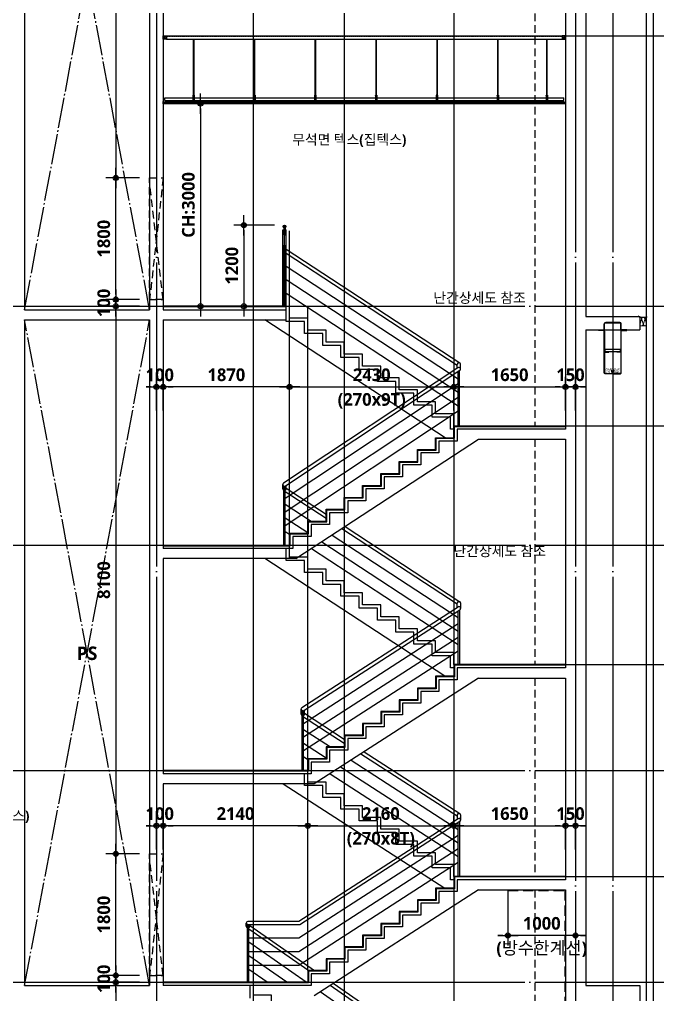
# Model space of a CAD drawing. Header units: millimetres. Extents: x 0 to 356400, y 0 to 68257.
# Drawn here: x 154650 to 164087, y 31519 to 45943 of the extents above; entities that cross this region are included whole.
import ezdxf
from ezdxf.enums import TextEntityAlignment as Align

# ---------------------------------------------------------------- set-up
doc = ezdxf.new("R2010")
doc.units = ezdxf.units.MM
doc.header["$LTSCALE"] = 75
for name, pattern in [('CEN', [62, 60, -1, 0, -1]), ('HID', [2.3, 1.5, -0.8]), ('HIDDEN', [0.375, 0.25, -0.125]), ('STD_HIDDEN', [3, 2, -1]), ('STD_SHAFT', [7.3, 6, -0.5, 0.3, -0.5])]:
    doc.linetypes.add(name, pattern=pattern)
doc.layers.get('Defpoints').update_dxf_attribs({"color": 161})
for name, color, linetype in [('##좌굴방지', 6, 'Continuous'), ('A-ANNO-LEAD', 4, 'Continuous'), ('A-ANNO-TEXT1', 7, 'Continuous'), ('A-CEN', 1, 'CEN'), ('A-DETL-WPRO-TYP2', 5, 'STD_HIDDEN'), ('A-FIN-TYP1', 6, 'Continuous'), ('A-FIN-TYP2', 4, 'Continuous'), ('A-FLOR-GW', 6, 'Continuous'), ('A-FLOR-OPEN-BELO', 6, 'STD_SHAFT'), ('A-SECT-DOOR', 8, 'Continuous'), ('A-SECT-Hrail1', 8, 'Continuous'), ('A-SECT-Hrail2', 6, 'Continuous'), ('A-SECT-STAIRS', 4, 'Continuous'), ('A-ST-AXIS-CEN', 252, 'CEN'), ('A-ST-AXIS-DIM', 7, 'Continuous'), ('A-ST-CONC', 2, 'Continuous'), ('C02-AA$0$A-FIN-TYP1', 6, 'Continuous'), ('C02-AA$0$A-SECT-CLNG', 6, 'Continuous'), ('C02-AA$0$A-SECT-MATR1', 4, 'Continuous'), ('LEADER', 7, 'Continuous')]:
    doc.layers.add(name, color=color, linetype=linetype)
for name, color, linetype, plot in [('A-ANNO-NPLT', 129, 'Continuous', False), ('Defpoint', 161, 'Continuous', False), ('G(그리드2)', 235, 'Continuous', False)]:
    doc.layers.add(name, color=color, linetype=linetype, plot=plot)
doc.layers.add('A-XXXX-INSL2', color=8, linetype='Continuous', lineweight=18)
doc.layers.add('A-XXXX-STL', color=3, linetype='Continuous', lineweight=25)
doc.styles.add('SH_대대리576', font='')
doc.styles.add('SH_진천_나눔', font='NanumGothicBold.ttf')
doc.styles.get("Standard").update_dxf_attribs({"font": 'arial.ttf'})
doc.styles.get('SH_대대리576').set_extended_font_data('NanumGothic', bold=True)
doc.dimstyles.new('SHP 75 (in)', dxfattribs={"dimscale": 75, "dimtxt": 2.5, "dimasz": 1, "dimexe": 2, "dimexo": 2, "dimgap": 1, "dimtad": 1, "dimdec": 0, "dimzin": 0, "dimdsep": 46, "dimtxsty": 'SH_대대리576', "dimblk": 'DIMDOT', "dimblk1": 'NONE', "dimblk2": 'DIMDOT', "dimcen": 0.09, "dimclrd": 256, "dimclre": 256, "dimclrt": 3, "dimadec": 0, "dimazin": 1, "dimtfac": 1, "dimtdec": 0, "dimtix": 1, "dimtmove": 2, "dimatfit": 0, "dimldrblk": 'DIMDOT', "dimfxl": 1, "dimtfillclr": 3, "dimtolj": 1, "dimtzin": 0, "dimlwd": -1, "dimlwe": -1, "dimarcsym": 0})
pattern_1 = [(45, (-26656.6069, -1454.5902), (-0.25, 0.25), [])]

# ---------------------------------------------------------------- blocks, each defined once
blk = doc.blocks.new('DIMDOT')
at = {"color": 0}
blk.add_line((-2, 0), (2, 0), dxfattribs=at)
for radius in [0.5, 0.25]:
    blk.add_circle((0, 0), radius, dxfattribs=at)
blk = doc.blocks.new('*D2807')
at = {"layer": 'A-ST-AXIS-DIM'}
for p, q in [((157778, 44700), (157178, 44700)), ((157328, 44625), (157328, 41775)), ((157908, 41700), (157178, 41700))]:
    blk.add_line(p, q, dxfattribs=at)
at = {"layer": 'Defpoints', "color": 0}
for p in [(157928, 44700), (157328, 41700), (158058, 41700)]:
    blk.add_point(p, dxfattribs=at)
at = {"layer": 'A-ST-AXIS-DIM', "linetype": 'ByBlock', "xscale": 75, "yscale": 75, "zscale": 75}
for p, rotation in [((157328, 44700), 90), ((157328, 41700), 270)]:
    blk.add_blockref('DIMDOT', p, dxfattribs=dict(at, rotation=rotation))
at = {"layer": 'A-ST-AXIS-DIM', "color": 3, "insert": (157149, 43200), "char_height": 187.5, "attachment_point": 5, "rotation": 90, "style": 'SH_대대리576'}
blk.add_mtext('\\A1;CH:3000', dxfattribs=at)
blk = doc.blocks.new('_None')
blk = doc.blocks.new('A$C1BF15DB8')
at = {"layer": 'A-ANNO-NPLT'}
for p, q in [((-21, 14, 0), (-21, -10, 0)), ((0, 0, 0), (-31, 0, 0))]:
    blk.add_line(p, q, dxfattribs=at)
at = {"layer": 'C02-AA$0$A-FIN-TYP1'}
blk.add_line((0, 24), (0, 0), dxfattribs=at)
at = {"layer": 'C02-AA$0$A-SECT-CLNG', "color": 8}
blk.add_line((4, 44), (4, 82), dxfattribs=at)
at = {"layer": 'C02-AA$0$A-SECT-MATR1'}
blk.add_lwpolyline([(-21, 14), (-6, 14), (-6, -1), (9, -1), (9, 0), (-5, 0), (-5, 15), (-20, 15), (-20, 29), (-21, 29)], close=True, dxfattribs=at)
blk = doc.blocks.new('A$C1A1450A5')
at = {"layer": 'C02-AA$0$A-SECT-CLNG', "color": 8}
for p, q in [((-7, 0), (-7, -3)), ((7, 0), (-7, 0)), ((7, 0), (7, -3)), ((10, -3), (-10, -3)), ((-10, -3), (-10, -83)), ((10, -6), (-10, -6)), ((10, -37), (-10, -37)), ((10, -83), (-10, -83)), ((-7, -9), (-7, -6)), ((7, -9), (-7, -9)), ((-4, -14), (-4, -9)), ((4, -14), (-4, -14)), ((4, -14), (4, -9)), ((7, -9), (7, -6)), ((10, -3), (10, -83))]:
    blk.add_line(p, q, dxfattribs=at)
blk = doc.blocks.new('*U1766')
at = {"layer": 'A-ANNO-NPLT'}
for p, q in [((-5084, 0), (-5115, 0)), ((-5105, 14), (-5105, -10)), ((824, 0, 0), (855, 0, 0)), ((845, 14, 0), (845, -10, 0))]:
    blk.add_line(p, q, dxfattribs=at)
at = {"layer": 'C02-AA$0$A-FIN-TYP1'}
for p, q in [((-5084, 24), (824, 24)), ((-5084, 12), (824, 12)), ((-5084, 0), (824, 0))]:
    blk.add_line(p, q, dxfattribs=at)
at = {"layer": 'C02-AA$0$A-SECT-CLNG', "color": 8}
for p, q in [((-4659, 950), (-4659, 125)), ((-4652, 950), (-4652, 125)), ((-3759, 950), (-3759, 125)), ((-3752, 950), (-3752, 125)), ((-2859, 950), (-2859, 125)), ((-2852, 950), (-2852, 125)), ((-1959, 950), (-1959, 125)), ((-1952, 950), (-1952, 125)), ((-1059, 950), (-1059, 125)), ((-1052, 950), (-1052, 125)), ((-159, 950), (-159, 125)), ((-152, 950), (-152, 125)), ((565, 950), (565, 125)), ((572, 950), (572, 125)), ((-5080, 82), (820, 82)), ((-5080, 44), (820, 44))]:
    blk.add_line(p, q, dxfattribs=at)
for p in [(-4655, 125), (-3755, 125), (-2855, 125), (-1955, 125), (-1055, 125), (-155, 125), (569, 125)]:
    blk.add_blockref('A$C1A1450A5', p, dxfattribs=at)
at = {"layer": 'C02-AA$0$A-SECT-MATR1'}
blk.add_blockref('A$C1BF15DB8', (-5084, 0), dxfattribs=at)
at = {"layer": 'C02-AA$0$A-SECT-MATR1', "xscale": -1}
blk.add_blockref('A$C1BF15DB8', (824, 0), dxfattribs=at)
blk = doc.blocks.new('*D3585')
at = {"layer": 'A-ST-AXIS-DIM'}
for p, q in [((156425, 33600), (155925, 33600)), ((156075, 31875), (156075, 33525)), ((156425, 31800), (155925, 31800))]:
    blk.add_line(p, q, dxfattribs=at)
at = {"layer": 'Defpoints', "color": 0}
for p in [(156075, 33600), (156575, 33600), (156575, 31800)]:
    blk.add_point(p, dxfattribs=at)
at = {"layer": 'A-ST-AXIS-DIM', "linetype": 'ByBlock', "xscale": 75, "yscale": 75, "zscale": 75}
for p, rotation in [((156075, 33600), 90), ((156075, 31800), 270)]:
    blk.add_blockref('DIMDOT', p, dxfattribs=dict(at, rotation=rotation))
at = {"layer": 'A-ST-AXIS-DIM', "color": 3, "insert": (155897, 32700), "char_height": 187.5, "attachment_point": 5, "rotation": 90, "style": 'SH_대대리576'}
blk.add_mtext('\\A1;1800', dxfattribs=at)
blk = doc.blocks.new('*D3586')
at = {"layer": 'A-ST-AXIS-DIM'}
for p, q in [((156075, 31875), (156075, 31950)), ((156425, 31800), (155925, 31800)), ((156075, 31800), (156075, 31700)), ((156425, 31700), (155925, 31700)), ((156075, 31625), (156075, 31550))]:
    blk.add_line(p, q, dxfattribs=at)
at = {"layer": 'Defpoints', "color": 0}
for p in [(156575, 31800), (156075, 31700), (156575, 31700)]:
    blk.add_point(p, dxfattribs=at)
at = {"layer": 'A-ST-AXIS-DIM', "linetype": 'ByBlock', "xscale": 75, "yscale": 75, "zscale": 75}
for p, rotation in [((156075, 31800), 270), ((156075, 31700), 90)]:
    blk.add_blockref('DIMDOT', p, dxfattribs=dict(at, rotation=rotation))
at = {"layer": 'A-ST-AXIS-DIM', "color": 3, "insert": (155897, 31750), "char_height": 187.5, "attachment_point": 5, "rotation": 90, "style": 'SH_대대리576'}
blk.add_mtext('\\A1;100', dxfattribs=at)
blk = doc.blocks.new('*D3587')
at = {"layer": 'A-ST-AXIS-DIM'}
for p, q in [((156425, 41700), (155925, 41700)), ((156075, 41625), (156075, 33675)), ((156425, 33600), (155925, 33600))]:
    blk.add_line(p, q, dxfattribs=at)
at = {"layer": 'Defpoints', "color": 0}
for p in [(156575, 41700), (156075, 33600), (156575, 33600)]:
    blk.add_point(p, dxfattribs=at)
at = {"layer": 'A-ST-AXIS-DIM', "linetype": 'ByBlock', "xscale": 75, "yscale": 75, "zscale": 75}
for p, rotation in [((156075, 41700), 90), ((156075, 33600), 270)]:
    blk.add_blockref('DIMDOT', p, dxfattribs=dict(at, rotation=rotation))
at = {"layer": 'A-ST-AXIS-DIM', "color": 3, "insert": (155897, 37650), "char_height": 187.5, "attachment_point": 5, "rotation": 90, "style": 'SH_대대리576'}
blk.add_mtext('\\A1;8100', dxfattribs=at)
blk = doc.blocks.new('*D3600')
at = {"layer": 'A-ST-AXIS-DIM'}
for p, q in [((156425, 43600), (155925, 43600)), ((156075, 41875), (156075, 43525)), ((156425, 41800), (155925, 41800))]:
    blk.add_line(p, q, dxfattribs=at)
at = {"layer": 'Defpoints', "color": 0}
for p in [(156075, 43600), (156575, 43600), (156575, 41800)]:
    blk.add_point(p, dxfattribs=at)
at = {"layer": 'A-ST-AXIS-DIM', "linetype": 'ByBlock', "xscale": 75, "yscale": 75, "zscale": 75}
for p, rotation in [((156075, 43600), 90), ((156075, 41800), 270)]:
    blk.add_blockref('DIMDOT', p, dxfattribs=dict(at, rotation=rotation))
at = {"layer": 'A-ST-AXIS-DIM', "color": 3, "insert": (155897, 42700), "char_height": 187.5, "attachment_point": 5, "rotation": 90, "style": 'SH_대대리576'}
blk.add_mtext('\\A1;1800', dxfattribs=at)
blk = doc.blocks.new('*D3601')
at = {"layer": 'A-ST-AXIS-DIM'}
for p, q in [((156075, 41875), (156075, 41950)), ((156425, 41800), (155925, 41800)), ((156425, 41700), (155925, 41700)), ((156075, 41800), (156075, 41700)), ((156075, 41625), (156075, 41550))]:
    blk.add_line(p, q, dxfattribs=at)
at = {"layer": 'Defpoints', "color": 0}
for p in [(156075, 41700), (156575, 41800), (156575, 41700)]:
    blk.add_point(p, dxfattribs=at)
at = {"layer": 'A-ST-AXIS-DIM', "linetype": 'ByBlock', "xscale": 75, "yscale": 75, "zscale": 75}
for p, rotation in [((156075, 41800), 270), ((156075, 41700), 90)]:
    blk.add_blockref('DIMDOT', p, dxfattribs=dict(at, rotation=rotation))
at = {"layer": 'A-ST-AXIS-DIM', "color": 3, "insert": (155897, 41750), "char_height": 187.5, "attachment_point": 5, "rotation": 90, "style": 'SH_대대리576'}
blk.add_mtext('\\A1;100', dxfattribs=at)
blk = doc.blocks.new('*D3602')
at = {"layer": 'A-ST-AXIS-DIM'}
for p, q in [((156425, 51700), (155925, 51700)), ((156075, 51625), (156075, 43675)), ((156425, 43600), (155925, 43600))]:
    blk.add_line(p, q, dxfattribs=at)
at = {"layer": 'Defpoints', "color": 0}
for p in [(156575, 51700), (156075, 43600), (156575, 43600)]:
    blk.add_point(p, dxfattribs=at)
at = {"layer": 'A-ST-AXIS-DIM', "linetype": 'ByBlock', "xscale": 75, "yscale": 75, "zscale": 75}
for p, rotation in [((156075, 51700), 90), ((156075, 43600), 270)]:
    blk.add_blockref('DIMDOT', p, dxfattribs=dict(at, rotation=rotation))
at = {"layer": 'A-ST-AXIS-DIM', "color": 3, "insert": (155897, 47650), "char_height": 187.5, "attachment_point": 5, "rotation": 90, "style": 'SH_대대리576'}
blk.add_mtext('\\A1;8100', dxfattribs=at)
blk = doc.blocks.new('*D5236')
at = {"layer": 'A-ST-AXIS-DIM'}
for p, q in [((161875, 33059), (161875, 32242)), ((162875, 32742), (162875, 32242)), ((161800, 32392), (161725, 32392)), ((162875, 32392), (161875, 32392)), ((162950, 32392), (163025, 32392))]:
    blk.add_line(p, q, dxfattribs=at)
at = {"layer": 'Defpoints', "color": 0}
for p in [(161875, 33209), (162875, 32892), (161875, 32392)]:
    blk.add_point(p, dxfattribs=at)
at = {"layer": 'A-ST-AXIS-DIM', "linetype": 'ByBlock', "xscale": 75, "yscale": 75, "zscale": 75}
blk.add_blockref('DIMDOT', (161875, 32392), dxfattribs=at)
at = {"layer": 'A-ST-AXIS-DIM', "linetype": 'ByBlock', "xscale": 75, "yscale": 75, "zscale": 75, "rotation": 180}
blk.add_blockref('DIMDOT', (162875, 32392), dxfattribs=at)
at = {"layer": 'A-ST-AXIS-DIM', "color": 3, "char_height": 187.5, "attachment_point": 5, "style": 'SH_대대리576'}
for s, insert in [('\\A1;1000', (162375, 32570)), ('\\A1;(방수한계선)', (162375, 32186))]:
    blk.add_mtext(s, dxfattribs=dict(at, insert=insert))
blk = doc.blocks.new('*D8489')
at = {"layer": 'A-ST-AXIS-DIM'}
for p, q in [((158915, 33665), (158915, 34165)), ((161075, 33665), (161075, 34165)), ((158990, 34015), (161000, 34015))]:
    blk.add_line(p, q, dxfattribs=at)
at = {"layer": 'Defpoints', "color": 0}
for p in [(161075, 34015), (158915, 33515), (161075, 33515)]:
    blk.add_point(p, dxfattribs=at)
at = {"layer": 'A-ST-AXIS-DIM', "linetype": 'ByBlock', "xscale": 75, "yscale": 75, "zscale": 75, "rotation": 180}
blk.add_blockref('DIMDOT', (158915, 34015), dxfattribs=at)
at = {"layer": 'A-ST-AXIS-DIM', "linetype": 'ByBlock', "xscale": 75, "yscale": 75, "zscale": 75}
blk.add_blockref('DIMDOT', (161075, 34015), dxfattribs=at)
at = {"layer": 'A-ST-AXIS-DIM', "color": 3, "char_height": 187.5, "attachment_point": 5, "style": 'SH_대대리576'}
for s, insert in [('\\A1;2160', (159995, 34194)), ('\\A1;(270x8T)', (159995, 33810))]:
    blk.add_mtext(s, dxfattribs=dict(at, insert=insert))
blk = doc.blocks.new('*D8490')
at = {"layer": 'A-ST-AXIS-DIM'}
for p, q in [((161075, 33665), (161075, 34165)), ((162725, 33665), (162725, 34165)), ((161150, 34015), (162650, 34015))]:
    blk.add_line(p, q, dxfattribs=at)
at = {"layer": 'Defpoints', "color": 0}
for p in [(162725, 34015), (161075, 33515), (162725, 33515)]:
    blk.add_point(p, dxfattribs=at)
at = {"layer": 'A-ST-AXIS-DIM', "linetype": 'ByBlock', "xscale": 75, "yscale": 75, "zscale": 75, "rotation": 180}
blk.add_blockref('DIMDOT', (161075, 34015), dxfattribs=at)
at = {"layer": 'A-ST-AXIS-DIM', "linetype": 'ByBlock', "xscale": 75, "yscale": 75, "zscale": 75}
blk.add_blockref('DIMDOT', (162725, 34015), dxfattribs=at)
at = {"layer": 'A-ST-AXIS-DIM', "color": 3, "insert": (161900, 34194), "char_height": 187.5, "attachment_point": 5, "style": 'SH_대대리576'}
blk.add_mtext('\\A1;1650', dxfattribs=at)
blk = doc.blocks.new('*D8491')
at = {"layer": 'A-ST-AXIS-DIM'}
for p, q in [((156775, 33665), (156775, 34165)), ((158915, 33665), (158915, 34165)), ((158840, 34015), (156850, 34015))]:
    blk.add_line(p, q, dxfattribs=at)
at = {"layer": 'Defpoints', "color": 0}
for p in [(156775, 34015), (156775, 33515), (158915, 33515)]:
    blk.add_point(p, dxfattribs=at)
at = {"layer": 'A-ST-AXIS-DIM', "linetype": 'ByBlock', "xscale": 75, "yscale": 75, "zscale": 75, "rotation": 180}
blk.add_blockref('DIMDOT', (156775, 34015), dxfattribs=at)
at = {"layer": 'A-ST-AXIS-DIM', "linetype": 'ByBlock', "xscale": 75, "yscale": 75, "zscale": 75}
blk.add_blockref('DIMDOT', (158915, 34015), dxfattribs=at)
at = {"layer": 'A-ST-AXIS-DIM', "color": 3, "insert": (157845, 34194), "char_height": 187.5, "attachment_point": 5, "style": 'SH_대대리576'}
blk.add_mtext('\\A1;2140', dxfattribs=at)
blk = doc.blocks.new('*D8492')
at = {"layer": 'A-ST-AXIS-DIM'}
for p, q in [((156675, 33665), (156675, 34165)), ((156775, 33665), (156775, 34165)), ((156600, 34015), (156525, 34015)), ((156675, 34015), (156775, 34015)), ((156850, 34015), (156925, 34015))]:
    blk.add_line(p, q, dxfattribs=at)
at = {"layer": 'Defpoints', "color": 0}
for p in [(156775, 34015), (156675, 33515), (156775, 33515)]:
    blk.add_point(p, dxfattribs=at)
at = {"layer": 'A-ST-AXIS-DIM', "linetype": 'ByBlock', "xscale": 75, "yscale": 75, "zscale": 75}
blk.add_blockref('DIMDOT', (156675, 34015), dxfattribs=at)
at = {"layer": 'A-ST-AXIS-DIM', "linetype": 'ByBlock', "xscale": 75, "yscale": 75, "zscale": 75, "rotation": 180}
blk.add_blockref('DIMDOT', (156775, 34015), dxfattribs=at)
at = {"layer": 'A-ST-AXIS-DIM', "color": 3, "insert": (156725, 34193), "char_height": 187.5, "attachment_point": 5, "style": 'SH_대대리576'}
blk.add_mtext('\\A1;100', dxfattribs=at)
blk = doc.blocks.new('*D8493')
at = {"layer": 'A-ST-AXIS-DIM'}
for p, q in [((162725, 33665), (162725, 34165)), ((162875, 33665), (162875, 34165)), ((162650, 34015), (162575, 34015)), ((162875, 34015), (162725, 34015)), ((162950, 34015), (163025, 34015))]:
    blk.add_line(p, q, dxfattribs=at)
at = {"layer": 'Defpoints', "color": 0}
for p in [(162725, 34015), (162725, 33515), (162875, 33515)]:
    blk.add_point(p, dxfattribs=at)
at = {"layer": 'A-ST-AXIS-DIM', "linetype": 'ByBlock', "xscale": 75, "yscale": 75, "zscale": 75}
blk.add_blockref('DIMDOT', (162725, 34015), dxfattribs=at)
at = {"layer": 'A-ST-AXIS-DIM', "linetype": 'ByBlock', "xscale": 75, "yscale": 75, "zscale": 75, "rotation": 180}
blk.add_blockref('DIMDOT', (162875, 34015), dxfattribs=at)
at = {"layer": 'A-ST-AXIS-DIM', "color": 3, "insert": (162800, 34194), "char_height": 187.5, "attachment_point": 5, "style": 'SH_대대리576'}
blk.add_mtext('\\A1;150', dxfattribs=at)
blk = doc.blocks.new('*D8494')
at = {"layer": 'A-ST-AXIS-DIM'}
for p, q in [((158645, 40158), (158645, 40658)), ((161075, 40158), (161075, 40658)), ((158720, 40508), (161000, 40508))]:
    blk.add_line(p, q, dxfattribs=at)
at = {"layer": 'Defpoints', "color": 0}
for p in [(161075, 40508), (158645, 40008), (161075, 40008)]:
    blk.add_point(p, dxfattribs=at)
at = {"layer": 'A-ST-AXIS-DIM', "linetype": 'ByBlock', "xscale": 75, "yscale": 75, "zscale": 75, "rotation": 180}
blk.add_blockref('DIMDOT', (158645, 40508), dxfattribs=at)
at = {"layer": 'A-ST-AXIS-DIM', "linetype": 'ByBlock', "xscale": 75, "yscale": 75, "zscale": 75}
blk.add_blockref('DIMDOT', (161075, 40508), dxfattribs=at)
at = {"layer": 'A-ST-AXIS-DIM', "color": 3, "char_height": 187.5, "attachment_point": 5, "style": 'SH_대대리576'}
for s, insert in [('\\A1;2430', (159860, 40686)), ('\\A1;(270x9T)', (159860, 40302))]:
    blk.add_mtext(s, dxfattribs=dict(at, insert=insert))
blk = doc.blocks.new('*D8495')
at = {"layer": 'A-ST-AXIS-DIM'}
for p, q in [((161075, 40158), (161075, 40658)), ((162725, 40158), (162725, 40658)), ((161150, 40508), (162650, 40508))]:
    blk.add_line(p, q, dxfattribs=at)
at = {"layer": 'Defpoints', "color": 0}
for p in [(162725, 40508), (161075, 40008), (162725, 40008)]:
    blk.add_point(p, dxfattribs=at)
at = {"layer": 'A-ST-AXIS-DIM', "linetype": 'ByBlock', "xscale": 75, "yscale": 75, "zscale": 75, "rotation": 180}
blk.add_blockref('DIMDOT', (161075, 40508), dxfattribs=at)
at = {"layer": 'A-ST-AXIS-DIM', "linetype": 'ByBlock', "xscale": 75, "yscale": 75, "zscale": 75}
blk.add_blockref('DIMDOT', (162725, 40508), dxfattribs=at)
at = {"layer": 'A-ST-AXIS-DIM', "color": 3, "insert": (161900, 40686), "char_height": 187.5, "attachment_point": 5, "style": 'SH_대대리576'}
blk.add_mtext('\\A1;1650', dxfattribs=at)
blk = doc.blocks.new('*D8496')
at = {"layer": 'A-ST-AXIS-DIM'}
for p, q in [((156775, 40158), (156775, 40658)), ((158645, 40158), (158645, 40658)), ((158570, 40508), (156850, 40508))]:
    blk.add_line(p, q, dxfattribs=at)
at = {"layer": 'Defpoints', "color": 0}
for p in [(156775, 40508), (156775, 40008), (158645, 40008)]:
    blk.add_point(p, dxfattribs=at)
at = {"layer": 'A-ST-AXIS-DIM', "linetype": 'ByBlock', "xscale": 75, "yscale": 75, "zscale": 75, "rotation": 180}
blk.add_blockref('DIMDOT', (156775, 40508), dxfattribs=at)
at = {"layer": 'A-ST-AXIS-DIM', "linetype": 'ByBlock', "xscale": 75, "yscale": 75, "zscale": 75}
blk.add_blockref('DIMDOT', (158645, 40508), dxfattribs=at)
at = {"layer": 'A-ST-AXIS-DIM', "color": 3, "insert": (157710, 40686), "char_height": 187.5, "attachment_point": 5, "style": 'SH_대대리576'}
blk.add_mtext('\\A1;1870', dxfattribs=at)
blk = doc.blocks.new('*D8497')
at = {"layer": 'A-ST-AXIS-DIM'}
for p, q in [((156675, 40158), (156675, 40658)), ((156775, 40158), (156775, 40658)), ((156600, 40508), (156525, 40508)), ((156675, 40508), (156775, 40508)), ((156850, 40508), (156925, 40508))]:
    blk.add_line(p, q, dxfattribs=at)
at = {"layer": 'Defpoints', "color": 0}
for p in [(156775, 40508), (156675, 40008), (156775, 40008)]:
    blk.add_point(p, dxfattribs=at)
at = {"layer": 'A-ST-AXIS-DIM', "linetype": 'ByBlock', "xscale": 75, "yscale": 75, "zscale": 75}
blk.add_blockref('DIMDOT', (156675, 40508), dxfattribs=at)
at = {"layer": 'A-ST-AXIS-DIM', "linetype": 'ByBlock', "xscale": 75, "yscale": 75, "zscale": 75, "rotation": 180}
blk.add_blockref('DIMDOT', (156775, 40508), dxfattribs=at)
at = {"layer": 'A-ST-AXIS-DIM', "color": 3, "insert": (156725, 40685), "char_height": 187.5, "attachment_point": 5, "style": 'SH_대대리576'}
blk.add_mtext('\\A1;100', dxfattribs=at)
blk = doc.blocks.new('*D8498')
at = {"layer": 'A-ST-AXIS-DIM'}
for p, q in [((162725, 40158), (162725, 40658)), ((162875, 40158), (162875, 40658)), ((162650, 40508), (162575, 40508)), ((162875, 40508), (162725, 40508)), ((162950, 40508), (163025, 40508))]:
    blk.add_line(p, q, dxfattribs=at)
at = {"layer": 'Defpoints', "color": 0}
for p in [(162725, 40508), (162725, 40008), (162875, 40008)]:
    blk.add_point(p, dxfattribs=at)
at = {"layer": 'A-ST-AXIS-DIM', "linetype": 'ByBlock', "xscale": 75, "yscale": 75, "zscale": 75}
blk.add_blockref('DIMDOT', (162725, 40508), dxfattribs=at)
at = {"layer": 'A-ST-AXIS-DIM', "linetype": 'ByBlock', "xscale": 75, "yscale": 75, "zscale": 75, "rotation": 180}
blk.add_blockref('DIMDOT', (162875, 40508), dxfattribs=at)
at = {"layer": 'A-ST-AXIS-DIM', "color": 3, "insert": (162800, 40686), "char_height": 187.5, "attachment_point": 5, "style": 'SH_대대리576'}
blk.add_mtext('\\A1;150', dxfattribs=at)
blk = doc.blocks.new('*D8502')
at = {"layer": 'A-ST-AXIS-DIM'}
for p, q in [((156425, 31700), (155925, 31700)), ((156075, 31625), (156075, 24675)), ((156425, 24600), (155925, 24600))]:
    blk.add_line(p, q, dxfattribs=at)
at = {"layer": 'Defpoints', "color": 0}
for p in [(156575, 31700), (156075, 24600), (156575, 24600)]:
    blk.add_point(p, dxfattribs=at)
at = {"layer": 'A-ST-AXIS-DIM', "linetype": 'ByBlock', "xscale": 75, "yscale": 75, "zscale": 75}
for p, rotation in [((156075, 31700), 90), ((156075, 24600), 270)]:
    blk.add_blockref('DIMDOT', p, dxfattribs=dict(at, rotation=rotation))
at = {"layer": 'A-ST-AXIS-DIM', "color": 3, "insert": (155897, 28150), "char_height": 187.5, "attachment_point": 5, "rotation": 90, "style": 'SH_대대리576'}
blk.add_mtext('\\A1;7100', dxfattribs=at)
blk = doc.blocks.new('*D8506')
at = {"layer": 'A-ST-AXIS-DIM'}
for p, q in [((158420, 42900), (157820, 42900)), ((157970, 42825), (157970, 41775)), ((158420, 41700), (157820, 41700))]:
    blk.add_line(p, q, dxfattribs=at)
at = {"layer": 'Defpoints', "color": 0}
for p in [(158570, 42900), (157970, 41700), (158570, 41700)]:
    blk.add_point(p, dxfattribs=at)
at = {"layer": 'A-ST-AXIS-DIM', "linetype": 'ByBlock', "xscale": 75, "yscale": 75, "zscale": 75}
for p, rotation in [((157970, 42900), 90), ((157970, 41700), 270)]:
    blk.add_blockref('DIMDOT', p, dxfattribs=dict(at, rotation=rotation))
at = {"layer": 'A-ST-AXIS-DIM', "color": 3, "insert": (157792, 42300), "char_height": 187.5, "attachment_point": 5, "rotation": 90, "style": 'SH_대대리576'}
blk.add_mtext('\\A1;1200', dxfattribs=at)
blk = doc.blocks.new('G$C4CAA97C9')
h = blk.add_hatch()
h.set_pattern_fill('ANSI31', color=252, scale=0.1, angle=45, style=0)
h.set_pattern_definition(pattern_1)
h.paths.add_polyline_path([(184, 760), (234, 760), (234, 754), (184, 754)])
h = blk.add_hatch()
h.set_pattern_fill('ANSI31', color=252, scale=0.1, angle=45, style=0)
h.set_pattern_definition(pattern_1)
h.paths.add_polyline_path([(84, 645), (84, 695), (90, 695), (90, 645)])
h = blk.add_hatch()
h.set_pattern_fill('ANSI31', color=252, scale=0.1, angle=45, style=0)
h.set_pattern_definition(pattern_1)
h.paths.add_polyline_path([(334, 645), (334, 695), (328, 695), (328, 645)])
at = {"layer": '##좌굴방지'}
for points in [[(328, 328), (90, 328), (90, 322), (150, 322), (150, 328)], [(98, 328), (98, 368), (320, 368), (320, 328)], [(328, 328), (328, 322), (268, 322), (268, 328)]]:
    blk.add_lwpolyline(points, dxfattribs=at)
at = {"color": 2, "linetype": 'Continuous'}
for p, q in [((84, 645), (84, 739)), ((90, 645), (90, 739)), ((105, 760), (313, 760)), ((105, 754), (313, 754)), ((328, 645), (328, 739)), ((334, 645), (334, 739)), ((84, 645), (90, 645)), ((334, 645), (328, 645))]:
    blk.add_line(p, q, dxfattribs=at)
at = {"color": 3, "linetype": 'Continuous'}
for p, q in [((109, 760), (109, 766)), ((109, 766), (309, 766)), ((109, 760), (309, 760)), ((309, 760), (309, 766))]:
    blk.add_line(p, q, dxfattribs=at)
at = {"color": 7, "linetype": 'Continuous'}
blk.add_line((84, 625), (84, 515), dxfattribs=at)
at = {"color": 252, "linetype": 'Continuous'}
blk.add_line((346, 650), (334, 650), dxfattribs=at)
at = {"color": 2, "linetype": 'Continuous'}
for points in [[(191, 54), (196, 56), (208, 24, -0.520567), (191, 0), (102, 0, -0.414214), (84, 18), (84, 630, 0.413373), (70, 644), (0, 644), (0, 650), (70, 650, -0.413938), (90, 630), (90, 18, 0.414214), (102, 6), (191, 6, 0.520567), (202, 22)], [(227, 54), (222, 56), (210, 24, 0.520567), (227, 0), (316, 0, 0.414214), (334, 18), (334, 630, -0.413373), (348, 644), (418, 644), (418, 650), (348, 650, 0.413938), (328, 630), (328, 18, -0.414214), (316, 6), (227, 6, -0.520567), (216, 22)]]:
    blk.add_lwpolyline(points, format="xyb", close=True, dxfattribs=at)
for centre, radius, start, end in [((105, 739), 21, 90, 180), ((105, 739), 15, 90, 180), ((313, 739), 21, 0, 90), ((313, 739), 15, 0, 90)]:
    blk.add_arc(centre, radius, start, end, dxfattribs=at)
at = {"layer": 'Defpoint', "linetype": 'Continuous'}
for s, p in [('AG2A (3,4)', (102, 73)), ('250 X 850', (102, 33))]:
    blk.add_text(s, height=30, dxfattribs=at).set_placement(p, align=Align.MIDDLE_LEFT)

msp = doc.modelspace()

# ---------------------------------------------------------------- linework, layer by layer
at = {"layer": 'A-ANNO-LEAD'}
msp.add_lwpolyline([(158462.6, 44700, 0, 48, 0), (158462.6, 44556, 0, 0, 0), (158462.6, 44162.9, 0, 0, 0), (158612.6, 44162.9, 0, 0, 0)], format="xyseb", dxfattribs=at)
at = {"layer": 'A-CEN'}
for p, q in [((156675, 56300), (156675, 9200)), ((162875, 56300), (162875, 9200)), ((162725, 45700), (166225, 45700)), ((148325, 41700), (166225, 41700)), ((161075, 39933.3), (166225, 39933.3)), ((148325, 38166.7), (166225, 38166.7)), ((161075, 36400), (166225, 36400)), ((148325, 34833.3), (166225, 34833.3)), ((161075, 33266.7), (166225, 33266.7)), ((148325, 31700), (166225, 31700))]:
    msp.add_line(p, q, dxfattribs=at)
at = {"layer": 'A-DETL-WPRO-TYP2'}
for p, q in [((161875, 33058.7), (161875, 33066.7)), ((161875, 33058.7), (162717, 33058.7)), ((162717, 33058.7), (162717, 29408))]:
    msp.add_line(p, q, dxfattribs=at)
at = {"layer": 'A-FIN-TYP1'}
for p, q in [((158595, 41700), (156775, 41700)), ((158595, 41691), (156775, 41691)), ((158595, 41691), (158595, 41700))]:
    msp.add_line(p, q, dxfattribs=at)
for points in [[(156775, 38166.7), (158645, 38166.7), (158645, 38343.3), (158915, 38343.3), (158915, 38520), (159185, 38520), (159185, 38696.7), (159455, 38696.7), (159455, 38873.3), (159725, 38873.3), (159725, 39050), (159995, 39050), (159995, 39226.7), (160265, 39226.7), (160265, 39403.3), (160535, 39403.3), (160535, 39580), (160805, 39580), (160805, 39756.7), (161075, 39756.7), (161075, 39933.3), (162725, 39933.3)], [(156775, 38157.7), (158654, 38157.7), (158654, 38334.3), (158924, 38334.3), (158924, 38511), (159194, 38511), (159194, 38687.7), (159464, 38687.7), (159464, 38864.3), (159734, 38864.3), (159734, 39041), (160004, 39041), (160004, 39217.7), (160274, 39217.7), (160274, 39394.3), (160544, 39394.3), (160544, 39571), (160814, 39571), (160814, 39747.7), (161084, 39747.7), (161084, 39924.3), (162725, 39924.3)], [(162725, 36400), (161075, 36400), (161075, 36225.9), (160805, 36225.9), (160805, 36051.9), (160535, 36051.9), (160535, 35877.8), (160265, 35877.8), (160265, 35703.7), (159995, 35703.7), (159995, 35529.6), (159725, 35529.6), (159725, 35355.6), (159455, 35355.6), (159455, 35181.5), (159185, 35181.5), (159185, 35007.4), (158915, 35007.4), (158915, 34833.3), (156775, 34833.3)], [(162725, 36391), (161084, 36391), (161084, 36216.9), (160814, 36216.9), (160814, 36042.9), (160544, 36042.9), (160544, 35868.8), (160274, 35868.8), (160274, 35694.7), (160004, 35694.7), (160004, 35520.6), (159734, 35520.6), (159734, 35346.6), (159464, 35346.6), (159464, 35172.5), (159194, 35172.5), (159194, 34998.4), (158924, 34998.4), (158924, 34824.3), (156775, 34824.3)], [(162725, 33266.7), (161075, 33266.7), (161075, 33092.6), (160805, 33092.6), (160805, 32918.5), (160535, 32918.5), (160535, 32744.4), (160265, 32744.4), (160265, 32570.4), (159995, 32570.4), (159995, 32396.3), (159725, 32396.3), (159725, 32222.2), (159455, 32222.2), (159455, 32048.1), (159185, 32048.1), (159185, 31874.1), (158915, 31874.1), (158915, 31700), (156775, 31700)], [(162725, 33257.7), (161084, 33257.7), (161084, 33083.6), (160814, 33083.6), (160814, 32909.5), (160544, 32909.5), (160544, 32735.4), (160274, 32735.4), (160274, 32561.4), (160004, 32561.4), (160004, 32387.3), (159734, 32387.3), (159734, 32213.2), (159464, 32213.2), (159464, 32039.1), (159194, 32039.1), (159194, 31865.1), (158924, 31865.1), (158924, 31691), (156775, 31691)]]:
    msp.add_lwpolyline(points, dxfattribs=at)
at = {"layer": 'A-FIN-TYP2', "color": 8}
for p, q in [((156778.2, 45696.8), (156821.8, 45653.2)), ((156778.2, 45653.2), (156821.8, 45696.8)), ((162721.8, 45696.8), (162678.2, 45653.2)), ((162721.8, 45653.2), (162678.2, 45696.8))]:
    msp.add_line(p, q, dxfattribs=at)
at = {"layer": 'A-FIN-TYP2', "color": 8, "linetype": 'HIDDEN'}
for p, q in [((156825, 45696.8), (162675, 45696.8)), ((156825, 45653.2), (162675, 45653.2))]:
    msp.add_line(p, q, dxfattribs=at)
for points in [[(156821.8, 45653.2), (156778.2, 45653.2), (156778.2, 45696.8), (156821.8, 45696.8)], [(162678.2, 45653.2), (162721.8, 45653.2), (162721.8, 45696.8), (162678.2, 45696.8)]]:
    msp.add_lwpolyline(points, close=True, dxfattribs=at)
at = {"layer": 'A-FLOR-GW'}
for p, q in [((163925, 30702), (163925, 53100)), ((164025, 53175), (164025, 30702))]:
    msp.add_line(p, q, dxfattribs=at)
at = {"layer": 'A-FLOR-OPEN-BELO'}
for p, q in [((154725, 41650), (156575, 51550)), ((156575, 41650), (154725, 51550)), ((154725, 31650), (156575, 41500)), ((156575, 31650), (154725, 41500))]:
    msp.add_line(p, q, dxfattribs=at)
at = {"layer": 'A-FLOR-OPEN-BELO', "linetype": 'HID'}
for p, q in [((162275, 51550), (162275, 39933.3)), ((162275, 39733.3), (162275, 36400)), ((162275, 36200), (162275, 33266.7)), ((162275, 33066.7), (162275, 29450))]:
    msp.add_line(p, q, dxfattribs=at)
at = {"layer": 'A-SECT-DOOR', "linetype": 'HID'}
for points in [[(156575, 43600), (156775, 43600), (156775, 41800), (156575, 41800), (156575, 43600), (156775, 43600), (156575, 41800), (156775, 41800), (156575, 43535)], [(156575, 33600), (156775, 33600), (156775, 31800), (156575, 31800), (156575, 33600), (156775, 33600), (156575, 31800), (156775, 31800), (156575, 33535)]]:
    msp.add_lwpolyline(points, dxfattribs=at)
at = {"layer": 'A-SECT-Hrail1'}
for p, q in [((158545, 42530.3), (158545, 42610.6)), ((158595, 42530.3), (158595, 42597.4)), ((158560, 42507), (158556.2, 42509.5)), ((158005, 32527.9), (158005, 32575)), ((158015.7, 32507.4), (158020, 32504.4)), ((158040, 32490.5), (158927.7, 31874.1)), ((158055, 32527.9), (158055, 32550)), ((158055, 32541), (159015.3, 31874.1)), ((158890.3, 31700), (158040, 32290.5)), ((158602.3, 31700), (158040, 32090.5)), ((158314.3, 31700), (158040, 31890.5)), ((161125, 30348.2), (159246.2, 31652.8)), ((161164.3, 30381.8), (159291.7, 31682.2)), ((161022.2, 30219.6), (159096.9, 31556.6))]:
    msp.add_line(p, q, dxfattribs=at)
msp.add_lwpolyline([(158560, 42587.7), (158560, 42506), (158560, 42505.4), (158560, 41700), (158580, 41700), (158580, 42491.8), (158580, 42506), (158580, 42587.7, -0.2087122)], format="xyb", close=True, dxfattribs=at)
for points in [[(158595, 42544.4), (161163.7, 40863.6)], [(158595, 42484.6), (161125, 40829.2)], [(158580, 42304.2), (161140, 40629.1)], [(158580, 42104.2), (161140, 40429.1)], [(158580, 41904.2), (161140, 40229.1)], [(158545, 38997.5), (158545, 39062.5)], [(158556.3, 38976.6), (158560, 38974.2)], [(158560, 38166.7), (158560, 39039.6)], [(158580, 38166.7), (158580, 39039.6)], [(158580, 38961.1), (159185, 38565.2)], [(158595, 38997.5), (158595, 39049.1)], [(158595, 39011), (159185, 38625)], [(158580, 38770.9), (158963.4, 38520)], [(158580, 38570.9), (158915, 38351.7)], [(158580, 38370.9), (158645, 38328.3)], [(159419.8, 38411.6), (161125, 37295.9)], [(159465.4, 38441.5), (161164.8, 37329.6)], [(159274.4, 38316.5), (161140, 37095.8)], [(158968.7, 38116.5), (161140, 36695.8)], [(159121.6, 38216.5), (161140, 36895.8)], [(158815, 35664.9), (158815, 35742.3)], [(158826.5, 35643.9), (158830, 35641.6)], [(158830, 34824.3), (158830, 35719.4)], [(158850, 34824.3), (158850, 35719.4)], [(158865, 35664.9), (158865, 35728.6)], [(158865, 35678.5), (159455, 35298.1)], [(158850, 35628.7), (159455, 35238.7)], [(158850, 35438.2), (159248.2, 35181.5)], [(158850, 35238.2), (159185, 35022.2)], [(159701.5, 35079.7), (161125, 34162)], [(159747.7, 35109.5), (161163.5, 34196.6)], [(158850, 35038.2), (158915, 34996.3)], [(159553.8, 34984.5), (161140, 33961.8)], [(159243.6, 34784.5), (161140, 33561.8)], [(159398.7, 34884.5), (161140, 33761.8)], [(158020, 32552.1), (158020, 32459.3), (158020, 32457.8), (158020, 32456.8), (158020, 32456.3), (158020, 31700), (158040, 31700), (158040, 31890.5), (158040, 31950), (158040, 32090.5), (158040, 32150), (158040, 32290.5), (158040, 32350), (158040, 32442.4), (158040, 32443.7), (158040, 32445.6), (158040, 32456.8), (158040, 32457.8), (158040, 32459.3), (158040, 32550)]]:
    msp.add_lwpolyline(points, dxfattribs=at)
for centre, start, end in [((158570, 42530.3), 180, 246.42182), ((158570, 42530.3), 293.57818, 0), ((158570, 38997.5), 180, 246.42182), ((158570, 38997.5), 293.57818, 0), ((158840, 35664.9), 180, 246.42182), ((158840, 35664.9), 293.57818, 0), ((158030, 32527.9), 180.00646, 246.42182), ((158030, 32527.9), 293.57818, 359.99354)]:
    msp.add_arc(centre, 25, start, end, dxfattribs=at)
at = {"layer": 'A-SECT-Hrail2'}
for p, q in [((158560, 42864.8), (158560, 42830)), ((158570, 41700), (158570, 42900)), ((158580, 42864.8), (158580, 42830)), ((158545, 42830), (158595, 42830)), ((158545, 41700), (158545, 42830)), ((158560, 42830), (158560, 42760)), ((158560, 42760), (158580, 42760)), ((158580, 42830), (158580, 42760)), ((158595, 41700), (158595, 42830)), ((158826.5, 35763.3), (161136.5, 37252.6)), ((161125, 37245.2), (161125, 37310.7)), ((161175, 37310.7), (161175, 37231.6)), ((158853.5, 35721.3), (161163.5, 37210.6)), ((161140, 36400), (161140, 37195.4)), ((161160, 37208.3), (161160, 36400)), ((158850, 35528.5), (161140, 37004.9)), ((158850, 35328.5), (161140, 36804.9)), ((158850, 35128.5), (161140, 36604.9)), ((161136.5, 34119.2), (158780, 32600)), ((161163.5, 34077.2), (158794.7, 32550)), ((161125, 34175.6), (161125, 34111.9)), ((161140, 33266.7), (161140, 34062)), ((161160, 34074.9), (161160, 33266.7)), ((161175, 34175.6), (161175, 34098.2)), ((161140, 33871.5), (158780, 32350)), ((161140, 33671.5), (158780, 32150)), ((161140, 33471.5), (158780, 31950)), ((158780, 32600), (158030, 32600)), ((158794.7, 32550), (158030, 32550)), ((158780, 32350), (158040, 32350)), ((158780, 32150), (158040, 32150)), ((158780, 31950), (158040, 31950))]:
    msp.add_line(p, q, dxfattribs=at)
for points in [[(158545, 42600), (158595, 42600)], [(161125, 40783), (161125, 40842.7)], [(161175, 40769.6), (161175, 40842.7)], [(161136.2, 40790.5), (158556.2, 39083.3)], [(161163.8, 40748.8), (158583.8, 39041.6)], [(161140, 39933.3), (161140, 40733)], [(161160, 39933.3), (161160, 40746.3)], [(161140, 40550.9), (158580, 38857)], [(161140, 40348.9), (158580, 38655)], [(161140, 40146.9), (158580, 38453.1)]]:
    msp.add_lwpolyline(points, dxfattribs=at)
for radius in [19, 14.4]:
    msp.add_circle((158570, 42881), radius, dxfattribs=at)
for centre, start, end in [((161150, 40842.7), 0, 180), ((161150, 40769.6), 303.49153, 123.49153), ((158570, 39062.5), 123.49153, 303.49153), ((161150, 37309.4), 2.92115, 177.07885), ((161150, 37231.6), 302.81064, 122.81064), ((158840, 35742.3), 122.81064, 302.81064), ((161150, 34175.6), 0, 180), ((161150, 34098.2), 302.81064, 122.81064), ((158030, 32575), 90, 270)]:
    msp.add_arc(centre, 25, start, end, dxfattribs=at)
at = {"layer": 'A-SECT-STAIRS'}
for p, q in [((158595, 41650), (158595, 41691)), ((160944.6, 39756.7), (158280.3, 41500)), ((160940.7, 36225.9), (158280.3, 37966.7)), ((158550.8, 34633.3), (160940.6, 33092.6))]:
    msp.add_line(p, q, dxfattribs=at)
for points in [[(161075, 39883.3), (161025, 39883.3), (161025, 40060), (160755, 40060), (160755, 40236.7), (160485, 40236.7), (160485, 40413.3), (160215, 40413.3), (160215, 40590), (159945, 40590), (159945, 40766.7), (159675, 40766.7), (159675, 40943.3), (159405, 40943.3), (159405, 41120), (159135, 41120), (159135, 41296.7), (158865, 41296.7), (158865, 41473.3), (158595, 41473.3), (158595, 41700)], [(161075, 39933.3), (161075, 40110), (160805, 40110), (160805, 40286.7), (160535, 40286.7), (160535, 40463.3), (160265, 40463.3), (160265, 40640), (159995, 40640), (159995, 40816.7), (159725, 40816.7), (159725, 40993.3), (159455, 40993.3), (159455, 41170), (159185, 41170), (159185, 41346.7), (158915, 41346.7), (158915, 41523.3), (158645, 41523.3), (158645, 41700)], [(161075, 36350), (161025, 36350), (161025, 36526.7), (160755, 36526.7), (160755, 36703.3), (160485, 36703.3), (160485, 36880), (160215, 36880), (160215, 37056.7), (159945, 37056.7), (159945, 37233.3), (159675, 37233.3), (159675, 37410), (159405, 37410), (159405, 37586.7), (159135, 37586.7), (159135, 37763.3), (158865, 37763.3), (158865, 37940), (158595, 37940), (158595, 38116.7)], [(161075, 36400), (161075, 36576.7), (160805, 36576.7), (160805, 36753.3), (160535, 36753.3), (160535, 36930), (160265, 36930), (160265, 37106.7), (159995, 37106.7), (159995, 37283.3), (159725, 37283.3), (159725, 37460), (159455, 37460), (159455, 37636.7), (159185, 37636.7), (159185, 37813.3), (158915, 37813.3), (158915, 37990), (158645, 37990), (158645, 38166.7)], [(161075, 33216.7), (161025, 33216.7), (161025, 33390.7), (160755, 33390.7), (160755, 33564.8), (160485, 33564.8), (160485, 33738.9), (160215, 33738.9), (160215, 33913), (159945, 33913), (159945, 34087), (159675, 34087), (159675, 34261.1), (159405, 34261.1), (159405, 34435.2), (159135, 34435.2), (159135, 34609.3), (158865, 34609.3), (158865, 34783.3)], [(161075, 33266.7), (161075, 33440.7), (160805, 33440.7), (160805, 33614.8), (160535, 33614.8), (160535, 33788.9), (160265, 33788.9), (160265, 33963), (159995, 33963), (159995, 34137), (159725, 34137), (159725, 34311.1), (159455, 34311.1), (159455, 34485.2), (159185, 34485.2), (159185, 34659.3), (158915, 34659.3), (158915, 34833.3)], [(158055, 31650), (158055, 31462.5)], [(158105, 31700), (158105, 31512.5), (158375, 31512.5), (158375, 31325), (158645, 31325), (158645, 31137.5), (158915, 31137.5), (158915, 30950), (159185, 30950), (159185, 30762.5), (159455, 30762.5), (159455, 30575), (159725, 30575), (159725, 30387.5), (159995, 30387.5), (159995, 30200), (160265, 30200), (160265, 30012.5), (160535, 30012.5), (160535, 29825), (160805, 29825), (160805, 29637.5), (161075, 29637.5), (161075, 29450)]]:
    msp.add_lwpolyline(points, dxfattribs=at)
at = {"layer": 'A-ST-AXIS-CEN'}
msp.add_line((163425, 56300), (163425, 9200), dxfattribs=at)
at = {"layer": 'A-ST-CONC'}
for p, q in [((154725, 51550), (154725, 41650)), ((156575, 51550), (156575, 41650)), ((156775, 51550), (156775, 41650)), ((162725, 51550), (162725, 39883.3)), ((154725, 41650), (156575, 41650)), ((156775, 41650), (158595, 41650)), ((158595, 41500), (158595, 41650)), ((158595, 41500), (158595, 41650)), ((163025, 41550), (163825, 41550)), ((163825, 41550), (163825, 41350)), ((154725, 41500), (156575, 41500)), ((154725, 41500), (154725, 31650)), ((156575, 41500), (156575, 31650)), ((156775, 41500), (158595, 41500)), ((156775, 41500), (156775, 38116.7)), ((163025, 41350), (163825, 41350)), ((163025, 41350), (163025, 31650)), ((158739.7, 37966.7), (161439.7, 39733.3)), ((161439.7, 39733.3), (162725, 39733.3)), ((162725, 39733.3), (162725, 36350)), ((158739.7, 37966.7), (156775, 37966.7)), ((156775, 37966.7), (156775, 34783.3)), ((161439.2, 36200), (159009.2, 34633.3)), ((161439.2, 36200), (162725, 36200)), ((162725, 36200), (162725, 33216.7)), ((159009.2, 34633.3), (156775, 34633.3)), ((156775, 34633.3), (156775, 31650)), ((161439.2, 33066.7), (159009.2, 31500)), ((161439.2, 33066.7), (162725, 33066.7)), ((162725, 33066.7), (162725, 29400)), ((163025, 31650), (163825, 31650)), ((163825, 31650), (163825, 21170))]:
    msp.add_line(p, q, dxfattribs=at)
for points in [[(163025, 51550), (163025, 41550)], [(162725, 39883.3), (161125, 39883.3), (161125, 39706.7), (160855, 39706.7), (160855, 39530), (160585, 39530), (160585, 39353.3), (160315, 39353.3), (160315, 39176.7), (160045, 39176.7), (160045, 39000), (159775, 39000), (159775, 38823.3), (159505, 38823.3), (159505, 38646.7), (159235, 38646.7), (159235, 38470), (158965, 38470), (158965, 38293.3), (158695, 38293.3), (158695, 38116.7), (156775, 38116.7)], [(162725, 36350), (161125, 36350), (161125, 36175.9), (160855, 36175.9), (160855, 36001.9), (160585, 36001.9), (160585, 35827.8), (160315, 35827.8), (160315, 35653.7), (160045, 35653.7), (160045, 35479.6), (159775, 35479.6), (159775, 35305.6), (159505, 35305.6), (159505, 35131.5), (159235, 35131.5), (159235, 34957.4), (158965, 34957.4), (158965, 34783.3), (156775, 34783.3)], [(162725, 33216.7), (161125, 33216.7), (161125, 33042.6), (160855, 33042.6), (160855, 32868.5), (160585, 32868.5), (160585, 32694.4), (160315, 32694.4), (160315, 32520.4), (160045, 32520.4), (160045, 32346.3), (159775, 32346.3), (159775, 32172.2), (159505, 32172.2), (159505, 31998.1), (159235, 31998.1), (159235, 31824.1), (158965, 31824.1), (158965, 31650), (156775, 31650)], [(154725, 31650), (156575, 31650)]]:
    msp.add_lwpolyline(points, dxfattribs=at)
at = {"layer": 'A-XXXX-INSL2'}
msp.add_line((163825, 41412), (163925, 41412), dxfattribs=at)
msp.add_lwpolyline([(163826.5, 41537, -0.509267), (163848.6, 41506.7), (163829.4, 41442.3, 1.37259), (163873.6, 41442.3), (163854.4, 41506.7, -1.37259), (163898.6, 41506.7), (163879.4, 41442.3, 1.37259), (163923.6, 41442.3), (163904.4, 41506.7, -0.4882903), (163925, 41537)], format="xyb", dxfattribs=at)
at = {"layer": 'A-XXXX-STL'}
for p, q in [((163811.9, 41553.5), (163807.4, 41553.5)), ((163807.4, 41553.5), (163808.7, 41551.5)), ((163808.7, 41551.5), (163809.6, 41543.6)), ((163810.5, 41551.5), (163809.6, 41543.6)), ((163811.9, 41553.5), (163810.5, 41551.5))]:
    msp.add_line(p, q, dxfattribs=at)
at = {"layer": 'A-XXXX-STL', "const_width": 3}
msp.add_lwpolyline([(163795, 41550), (163825, 41550), (163825, 41410.6), (163883, 41410.6)], dxfattribs=at)
at = {"layer": 'A-XXXX-STL'}
msp.add_lwpolyline([(163925, 41537), (163826.5, 41537), (163826.5, 41550), (163828.5, 41550), (163828.5, 41539), (163923, 41539), (163923, 41550), (163925, 41550)], close=True, dxfattribs=at)
at = {"layer": 'C02-AA$0$A-FIN-TYP1'}
for p, q in [((156825, 45700), (162675, 45700)), ((156825, 45650), (162675, 45650))]:
    msp.add_line(p, q, dxfattribs=at)
for points in [[(156825, 45650), (156775, 45650), (156775, 45700), (156825, 45700)], [(162675, 45650), (162725, 45650), (162725, 45700), (162675, 45700)]]:
    msp.add_lwpolyline(points, close=True, dxfattribs=at)
at = {"layer": 'G(그리드2)'}
for p, q in [((158105, 56300), (158105, 7400)), ((159455, 56300), (159455, 7400)), ((161075, 56300), (161075, 7400)), ((158645, 37966.7), (158645, 42814.9)), ((158915, 31874.1), (158915, 41700))]:
    msp.add_line(p, q, dxfattribs=at)
at = {"layer": 'LEADER'}
for points in [[(160250.6, 41497, 0, 40, 0), (160310.6, 41601, 0, 0, 0), (160435.5, 41817.3, 0, 0, 0), (160735.5, 41817.3, 0, 0, 0)], [(160548.4, 37748.9, 0, 40, 0), (160608.4, 37852.9, 0, 0, 0), (160733.2, 38069.2, 0, 0, 0), (161033.2, 38069.2, 0, 0, 0)]]:
    msp.add_lwpolyline(points, format="xyseb", dxfattribs=at)

# ---------------------------------------------------------------- block references
msp.add_blockref('G$C4CAA97C9', (163216, 40700))
at = {"layer": 'C02-AA$0$A-FIN-TYP1'}
msp.add_blockref('*U1766', (161880.1, 44700), dxfattribs=at)

# ---------------------------------------------------------------- texts
at = {"layer": 'A-ANNO-TEXT1', "style": 'SH_진천_나눔'}
for s, p in [('무석면 텍스(집텍스)', (158683.6, 44092.4)), ('난간상세도 참조', (160771.8, 41751.1)), ('난간상세도 참조', (161069.6, 38003)), ('무석면 텍스(집텍스)', (153107.7, 34088.3))]:
    msp.add_text(s, height=150, dxfattribs=at).set_placement(p)
msp.add_text('PS', height=200, dxfattribs=at).set_placement((155648.3, 36567), align=Align.MIDDLE_CENTER)

# ---------------------------------------------------------------- dimensions: what is measured, and where the dimension line sits
at = {"layer": 'A-ST-AXIS-DIM'}
for base, p1, p2, angle, picture, middle in [((156075, 43600), (156575, 51700), (156575, 43600), 90, '*D3602', (155896.5, 47650)), ((156075, 43600), (156575, 41800), (156575, 43600), 270, '*D3600', (155896.5, 42700)), ((157970, 41700), (158570, 42900), (158570, 41700), 90, '*D8506', (157791.9, 42300)), ((156075, 33600), (156575, 41700), (156575, 33600), 90, '*D3587', (155896.5, 37650)), ((156075, 41700), (156575, 41800), (156575, 41700), 90, '*D3601', (155897.2, 41750)), ((156775, 40507.5), (156675, 40007.5), (156775, 40007.5), 180, '*D8497', (156725, 40685.3)), ((156775, 40507.5), (158645, 40007.5), (156775, 40007.5), 0, '*D8496', (157710, 40686)), ((162725, 40507.5), (161075, 40007.5), (162725, 40007.5), 180, '*D8495', (161900, 40686)), ((162725, 40507.5), (162875, 40007.5), (162725, 40007.5), 0, '*D8498', (162800, 40685.6)), ((156775, 34015.5), (156675, 33515.5), (156775, 33515.5), 180, '*D8492', (156725, 34193.3)), ((156775, 34015.5), (158915, 33515.5), (156775, 33515.5), 0, '*D8491', (157845, 34193.6)), ((162725, 34015.5), (161075, 33515.5), (162725, 33515.5), 180, '*D8490', (161900, 34194)), ((162725, 34015.5), (162875, 33515.5), (162725, 33515.5), 0, '*D8493', (162800, 34193.6)), ((156075, 33600), (156575, 31800), (156575, 33600), 270, '*D3585', (155896.5, 32700)), ((156075, 31700), (156575, 31800), (156575, 31700), 90, '*D3586', (155897.2, 31750)), ((156075, 24600), (156575, 31700), (156575, 24600), 90, '*D8502', (155897.2, 28150))]:
    dim = msp.add_linear_dim(base=base, p1=p1, p2=p2, angle=angle, dimstyle='SHP 75 (in)', override={"dimtxsty": 'SH_대대리576', "dimldrblk": 'DIMDOT'}, dxfattribs=at)
    dim.commit()
    dim.dimension.update_dxf_attribs({"geometry": picture, "text_midpoint": middle})
for base, p1, p2, angle, text, picture, middle in [((157328.4, 41700), (157928.4, 44700), (158058, 41700), 270, 'CH:<>', '*D2807', (157149.3, 43200)), ((161075, 40507.5), (158645, 40007.5), (161075, 40007.5), 180, '<>\\X(270x9T)', '*D8494', (159860, 40507.5)), ((161075, 34015.5), (158915, 33515.5), (161075, 33515.5), 180, '<>\\X(270x8T)', '*D8489', (159995, 34015.5))]:
    dim = msp.add_linear_dim(base=base, p1=p1, p2=p2, angle=angle, text=text, dimstyle='SHP 75 (in)', override={"dimtxsty": 'SH_대대리576', "dimldrblk": 'DIMDOT'}, dxfattribs=at)
    dim.commit()
    dim.dimension.update_dxf_attribs({"geometry": picture, "text_midpoint": middle})
dim = msp.add_linear_dim(base=(161875, 32392), p1=(162875, 32892), p2=(161875, 33208.7), text='<>\\X(방수한계선)', dimstyle='SHP 75 (in)', override={"dimtxsty": 'SH_대대리576', "dimldrblk": 'DIMDOT'}, dxfattribs=at)
dim.commit()
dim.dimension.update_dxf_attribs({"geometry": '*D5236', "text_midpoint": (162375, 32392)})

doc.saveas('drawing.dxf')
